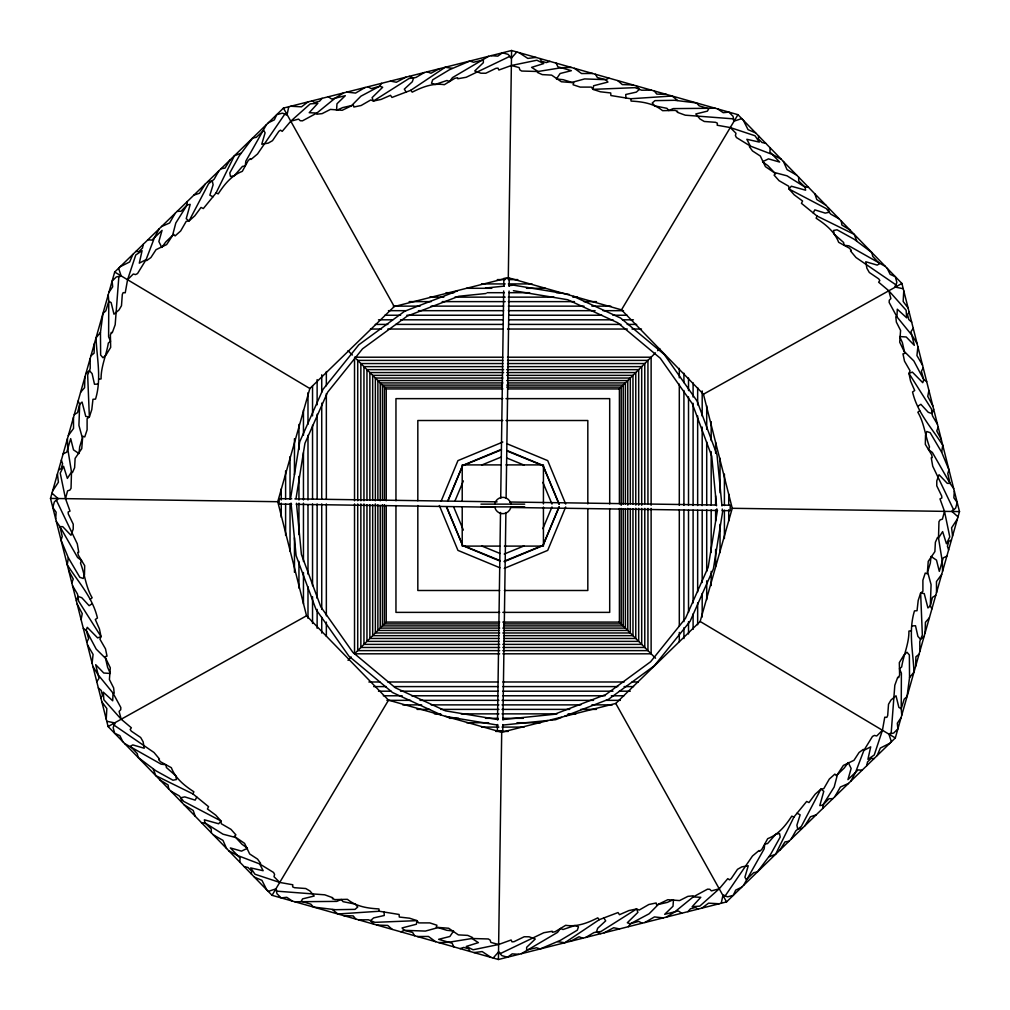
<?xml version="1.0" encoding="UTF-8"?>
<svg xmlns="http://www.w3.org/2000/svg" width="1010" height="1010" viewBox="0 0 1010 1010"><rect width="100%" height="100%" fill="white"/><g stroke="black" fill="none" stroke-linecap="round" stroke-linejoin="round"><path stroke-width="1.5" d="M67.417 438.731L67.708 448.516L71.495 471.973L72.455 472.554L74.614 467.731L75.119 458.376L81.76 448.642L82.706 436.282L84.764 436.913L87.1 429.831L87.1 418.695L89.36 416.966L91.796 409.58L92.958 399.291L95.533 399.101C101.707 378.914 96.897 358.373 96.013 337.908L100.457 332.366L102.944 313.466L105.823 310.853L108.764 301.245L108.234 294.806M942.582 571.269L942.292 561.484L938.505 538.027L937.545 537.446L935.386 542.269L934.881 551.624L928.24 561.358L927.294 573.718L925.236 573.087L922.9 580.169L922.9 591.304L920.64 593.034L918.204 600.42L917.042 610.709L914.467 610.899C908.293 631.086 913.103 651.627 913.987 672.092L909.543 677.634L907.056 696.534L904.177 699.147L901.236 708.755L901.766 715.194M497.463 724.524L497.362 730.798L502.765 730.886L502.854 724.599M497.526 719.802L500.505 512.449M500.708 498.321L503.687 290.956M503.75 286.247L503.864 278.394L509.255 278.47L509.141 286.322M498.422 959.5L272.043 895.314L108.095 726.543L50.5 498.422L114.686 272.043L283.457 108.095L511.578 50.5L737.957 114.686L901.905 283.457L959.5 511.578L895.314 737.957L726.543 901.905L498.422 959.5L501.705 732.25L388.522 700.157L306.548 615.772L277.75 501.705L309.843 388.522L394.228 306.548L508.295 277.75L621.478 309.843L703.452 394.228L732.25 508.295L700.157 621.478L615.772 703.452L501.705 732.25M508.295 277.75L511.578 50.5M502.917 719.89L505.896 512.537M506.098 498.397L509.078 291.044M94.385 343.615L94.081 353.235L90.951 355.747M915.615 666.385L915.918 656.765L919.049 654.253M187.241 201.558L187.115 204.967L175.816 222.983L172.47 235.734L166.637 244.571L156.032 249.685L150.919 257.525L146.627 260.63L146.084 259.646L154.543 237.438L159.176 228.828M822.759 808.442L822.885 805.033L834.184 787.017L837.53 774.266L843.363 765.428L853.968 760.315L859.081 752.475L863.373 749.369L863.916 750.354L855.457 772.562L850.824 781.172M106.77 721.266L114.648 722.895L114.547 725.496L154 752.488L159.454 759.002L158.684 759.672L160.565 761.792L171.334 767.688C175.513 778.546 184.451 785.628 193.844 791.764L192.998 793.961L208.552 806.662L207.441 808.985L215.761 815.146L220.938 820.941L221.304 823.756L230.949 829.324L235.911 834.891L234.333 836.368L244.571 843.363L249.685 853.968L257.525 859.081L260.63 863.373L259.646 863.916L237.438 855.457L228.828 850.824M903.23 288.734L895.352 287.105L895.453 284.504L856 257.512L850.546 250.998L851.316 250.328L849.435 248.207L838.666 242.312C834.487 231.454 825.549 224.371 816.156 218.236L817.002 216.039L801.448 203.338L802.559 201.015L794.239 194.854L789.062 189.059L788.696 186.244L779.051 180.676L774.089 175.109L775.667 173.632L765.428 166.637L760.315 156.032L752.475 150.919L749.369 146.627L750.354 146.084L772.562 154.543L781.172 159.176M100.457 332.366L100.634 355.04L102.982 357.742L105.886 355.255L110.671 347.377L110.393 335.105L111.289 332.416L112.261 332.757L115.178 324.765L118.814 277.106L121.124 275.894L118.599 268.256M909.543 677.634L909.366 654.96L907.018 652.258L904.114 654.745L899.329 662.623L899.607 674.895L898.711 677.584L897.739 677.243L894.822 685.234L891.186 732.894L888.876 734.106L891.401 741.744M106.239 719.158L106.833 708.528L101.896 701.975M903.761 290.842L903.167 301.472L908.104 308.025M55.676 518.9L56.131 512.196L52.798 507.525L54.351 501.907L57.999 498.523L51.99 493.17M954.324 491.1L953.869 497.804L957.202 502.475L955.649 508.093L952.001 511.477L958.01 516.83M168.72 788.949L168.114 784.985L159.934 779.909M841.279 221.051L841.885 225.015L850.067 230.091M251.402 874.067L251.641 871.163L248.043 867.502L244.268 866.719M758.598 135.933L758.358 138.837L761.957 142.498L765.731 143.281M92.112 663.254L93.072 654.429L87.479 644.86M917.888 346.746L916.928 355.57L922.521 365.14M494.799 504.141L494.9 503.384A8.206 8.206 0 0 1 510.744 503.384L510.845 504.141M510.845 506.868L510.744 507.626A8.206 8.206 0 0 1 494.9 507.626L494.799 506.868M211.355 832.833L211.254 828.945L204.967 822.885L204.373 819.792L218.678 823.781L220.938 820.941L183.694 801.397L179.262 795.88L170.829 791.12M798.645 177.167L798.746 181.055L805.033 187.115L805.626 190.208L791.322 186.219L789.062 189.059L826.306 208.603L830.738 214.12L839.171 218.88M56.295 521.349L59.969 526.664L62.229 536.449L61.042 540.161L68.326 557.76L67.253 564.779C78.262 582.063 92.693 597.453 97.44 618.019L95.306 619.483L99.447 628.965L101.025 636.578L99.939 639.204L105.495 648.849L107.022 656.147L104.914 656.639L110.292 667.812L109.408 679.553L113.638 687.911L114.18 693.176L113.057 693.15L98.058 674.731L92.92 666.398M953.705 488.651L950.031 483.335L947.771 473.551L948.958 469.839L941.673 452.24L942.747 445.221C931.738 427.937 917.307 412.547 912.56 391.981L914.694 390.516L910.553 381.035L908.975 373.422L910.061 370.796L904.505 361.151L902.978 353.853L905.086 353.361L899.708 342.188L900.592 330.447L896.362 322.089L895.819 316.824L896.943 316.85L911.942 335.269L917.08 343.602M290.577 498.46L299.755 441.724L323.023 389.317L358.802 344.801L404.644 311.244L457.442 290.893M296.006 498.637L304.944 443.314L327.631 392.221L362.514 348.841L407.207 316.117L458.679 296.284L486.037 293.493M147.889 239.787L151.929 240.09L162.055 230.368L158.873 241.529L161.777 247.463L165.741 241.996L173.632 234.333L175.109 235.911L180.676 230.949L186.244 221.304L189.059 220.938L194.854 215.761L201.015 207.441L203.338 208.552L216.039 192.998L218.236 193.844C224.371 184.451 231.454 175.513 242.312 171.334L248.207 160.565L250.328 158.684L250.998 159.454L257.512 154L284.504 114.547L287.105 114.648L288.734 106.77M862.111 770.213L858.071 769.91L847.945 779.632L851.127 768.471L848.223 762.537L844.259 768.004L836.368 775.667L834.891 774.089L829.324 779.051L823.756 788.696L820.941 789.062L815.146 794.239L808.985 802.559L806.662 801.448L793.961 817.002L791.764 816.156C785.628 825.549 778.546 834.487 767.688 838.666L761.792 849.435L759.672 851.316L759.002 850.546L752.488 856L725.496 895.453L722.895 895.352L721.266 903.23M127.563 279.732L133.282 274.013L135.555 274.581L137.524 273.571L146.084 259.646L139.292 263.143L142.082 250.707L135.757 254.987L127.563 279.732L125.24 292.799L123.169 292.635L122.311 294.44L121.478 305.74L119.003 309.982L113.978 314.198L111.138 302.609L108.764 301.245L108.613 336.797L110.532 341.241L108.335 343.034C106.391 355.267 100.937 366.327 101.076 378.914L98.753 379.28M882.437 730.268L876.718 735.987L874.445 735.419L872.476 736.429L863.916 750.354L870.708 746.857L867.918 759.293L874.243 755.013L882.437 730.268L884.76 717.201L886.831 717.365L887.689 715.56L888.522 704.26L890.997 700.018L896.021 695.802L898.862 707.391L901.236 708.755L901.387 673.203L899.468 668.759L901.665 666.966C903.609 654.732 909.063 643.673 908.924 631.086L911.247 630.72M81.09 619.572L82.252 613.663L77.189 604.106M928.91 390.428L927.748 396.337L932.811 405.894M143.281 244.268L142.498 248.043L138.837 251.641L135.933 251.402M866.719 765.731L867.502 761.957L871.163 758.358L874.067 758.598M65.499 498.637L67.594 490.822L69.841 490.178L71.041 488.322L71.495 471.973L67.367 478.399L63.554 466.241L60.221 473.109L65.499 498.637L70.018 511.11L68.15 512.007L68.301 513.989L73.238 524.19L73.212 529.101L70.965 535.275L62.708 526.652L59.969 526.664L77.618 557.533L81.507 560.424L80.497 563.062C84.928 574.627 85.736 586.936 92.15 597.769L90.319 599.246M944.501 511.363L942.406 519.178L940.158 519.822L938.959 521.678L938.505 538.027L942.633 531.601L946.446 543.759L949.779 536.891L944.501 511.363L939.982 498.889L941.85 497.993L941.699 496.011L936.762 485.81L936.788 480.899L939.035 474.725L947.292 483.348L950.031 483.335L932.381 452.467L928.493 449.576L929.503 446.938C925.072 435.373 924.264 423.064 917.85 412.231L919.681 410.754M114.648 722.895L113.17 727.654L114.648 733.285L119.862 735.659L122.816 741.706M895.352 287.105L896.829 282.345L895.352 276.715L890.138 274.341L887.184 268.294M516.83 51.99L511.477 57.999L509.28 56.611L466.178 77.278L457.795 78.755L457.606 77.745L454.828 78.313L444.337 84.688C432.848 82.883 422.243 87.075 412.231 92.15L410.754 90.319L391.981 97.44L390.516 95.306L381.035 99.447L373.422 101.025L370.796 99.939L361.151 105.495L353.853 107.022L353.361 104.914L342.188 110.292L330.447 109.408L322.089 113.638L316.824 114.18L316.85 113.057L335.269 98.058L343.602 92.92M493.17 958.01L498.523 952.001L500.72 953.389L543.822 932.722L552.205 931.245L552.394 932.255L555.172 931.687L565.663 925.311C577.152 927.117 587.757 922.925 597.769 917.85L599.246 919.681L618.019 912.56L619.483 914.694L628.965 910.553L636.578 908.975L639.204 910.061L648.849 904.505L656.147 902.978L656.639 905.086L667.812 899.708L679.553 900.592L687.911 896.362L693.176 895.819L693.15 896.943L674.731 911.942L666.398 917.08M76.356 600.824L77.972 596.443L77.454 594.031L72.543 585.699M933.644 409.176L932.028 413.557L932.546 415.969L937.457 424.301M441.143 501.162L457.934 460.623L502.828 442.026M447.884 501.212L462.719 465.408M558.947 506.944L542.926 545.615L504.255 561.636M565.701 506.957L547.71 550.387L504.268 568.39M447.619 501.25L462.529 465.749M454.879 501.162L463.375 480.911M542.875 528.659L551.99 506.957M543.115 545.261L559.212 506.932M132.865 254.394L129.659 261.943L120.152 266.741M877.135 755.606L880.341 748.056L889.848 743.259M266.488 124.584L245.821 161.145L245.253 165.956L242.463 166.398L234.232 175.753L230.469 176.472L229.788 172.95L239.307 155.755L252.576 138.105L256.376 137.272L263.724 130.416L265.1 132.79L261.754 144.253L268.231 143.117L272.498 140.668L278.861 131.3L280.502 130.176L282.219 131.351L290.766 121.2L310.234 103.866L317.847 103.31L309.212 112.703L316.85 113.057L302.47 120.834L300.26 120.733L298.581 119.104L290.766 121.2M743.511 885.417L764.179 848.855L764.747 844.044L767.537 843.603L775.768 834.247L779.531 833.528L780.212 837.05L770.693 854.245L757.424 871.895L753.624 872.728L746.276 879.584L744.9 877.21L748.246 865.747L741.769 866.883L737.502 869.332L731.139 878.7L729.498 879.824L727.781 878.649L719.234 888.8L699.766 906.134L692.153 906.69L700.788 897.297L693.15 896.943L707.53 889.166L709.74 889.267L711.419 890.896L719.234 888.8M205.257 184.06L199.525 193.226L193.832 195.17M96.771 681.662L99.043 678.316L95.685 664.681L103.765 673.014L110.355 673.468L107.603 667.307L105.545 658.356L96.177 649.077L86.216 630.29L83.338 628.46M196.773 797.042L195.182 800.135L184.78 796.89L180.904 797.711L181.699 802.306M813.227 212.959L814.817 209.865L825.22 213.11L829.096 212.289L828.301 207.694M913.229 328.338L910.957 331.684L914.315 345.319L906.235 336.987L899.645 336.532L902.397 342.693L904.455 351.644L913.823 360.923L923.784 379.709L926.662 381.54M804.743 825.94L810.475 816.774L816.168 814.83M218.88 170.829L214.12 179.262L208.603 183.694L189.059 220.938L186.219 218.678L190.208 204.373L187.115 204.967L181.055 211.254L177.167 211.355M791.12 839.171L795.88 830.738L801.397 826.306L820.941 789.062L823.781 791.322L819.792 805.626L822.885 805.033L828.945 798.746L832.833 798.645M175.109 213.35L169.617 222.97L161.512 226.556M834.891 796.65L840.383 787.03L848.488 783.444M216.039 192.998L234.358 155.792L240.973 153.217M793.961 817.002L775.642 854.207L769.027 856.783M272.043 895.314L388.522 700.157M621.478 309.843L737.957 114.686M230.091 159.934L225.015 168.114L221.051 168.72M779.909 850.067L784.985 841.885L788.949 841.279M381.54 83.338L379.709 86.216L360.923 96.177L351.644 105.545L342.693 107.603L336.532 110.355L336.987 103.765L345.319 95.685L331.684 99.043L328.338 96.771M628.46 926.662L630.29 923.784L649.077 913.823L658.356 904.455L667.307 902.397L673.468 899.645L673.014 906.235L664.681 914.315L678.316 910.957L681.662 913.229M57.999 498.523L56.611 500.72L77.278 543.822L78.755 552.205L77.745 552.394L78.313 555.172L84.688 565.663L84.474 574.879L83.211 578.49L79.828 577.316L68.326 557.76M952.001 511.477L953.389 509.28L932.722 466.178L931.245 457.795L932.255 457.606L931.687 454.828L925.311 444.337L925.526 435.121L926.789 431.51L930.172 432.684L941.673 452.24M52.583 491.087L58.416 482.174L57.418 474.031M957.417 518.913L951.584 527.826L952.581 535.969M108.916 292.37L112.678 286.789L112.123 281.096L116.264 276.993L121.124 275.894M901.084 717.63L897.322 723.211L897.877 728.904L893.736 733.008L888.876 734.106M71.798 582.77L73.25 579.033L68.705 570.549M938.202 427.23L936.75 430.967L941.295 439.451M100.848 697.822L102.502 695.436L101.215 690.461L98.336 687.898M909.151 312.178L907.498 314.565L908.785 319.539L911.664 322.102M68.314 435.613L73.541 428.442L73.478 417.357M941.686 574.387L936.459 581.558L936.522 592.643M86.772 642.095L88.64 638.673L86.216 630.29L87.251 627.311L97.642 637.903L101.025 636.578L78.54 601.038L77.972 596.443L81.734 597.68L89.132 605.684L92.049 603.803M923.228 367.905L921.36 371.327L923.784 379.709L922.749 382.689L912.358 372.097L908.975 373.422L931.46 408.962L932.028 413.557L928.266 412.32L920.867 404.316L917.951 406.197M80.598 392.259L84.562 387.726L84.941 376.932M929.402 617.741L925.438 622.274L925.059 633.068M322.102 98.336L319.539 101.215L314.565 102.502L312.178 100.848M687.898 911.664L690.461 908.785L695.436 907.498L697.822 909.151M348.021 660.313L351.278 657.056M499.672 653.811L354.523 653.811L386.237 622.097L386.237 505.505M619.408 503.801L619.408 388.926L655.452 352.869M657.624 350.71L659.795 348.538M741.744 118.599L734.106 121.124L732.894 118.814L685.234 115.178L677.243 112.261L677.584 111.289L674.895 110.393L662.623 110.671C653.571 103.361 642.284 101.694 631.086 101.076L630.72 98.753L610.899 95.533L610.709 92.958L600.42 91.796L593.034 89.36L591.304 87.1L580.169 87.1L573.087 84.764L573.718 82.706L561.358 81.76L551.624 75.119L542.269 74.614L537.446 72.455L538.027 71.495L561.484 67.708L571.269 67.417M268.256 891.401L275.894 888.876L277.106 891.186L324.765 894.822L332.757 897.739L332.416 898.711L335.105 899.607L347.377 899.329C356.429 906.639 367.716 908.306 378.914 908.924L379.28 911.247L399.101 914.467L399.291 917.042L409.58 918.204L416.966 920.64L418.695 922.9L429.831 922.9L436.913 925.236L436.282 927.294L448.642 928.24L458.376 934.881L467.731 935.386L472.554 937.545L471.973 938.505L448.516 942.292L438.731 942.582M85.875 373.662L89.461 370.683L90.218 368.334L90.13 358.651M924.125 636.338L920.539 639.317L919.782 641.666L919.87 651.349M308.025 101.896L301.472 106.833L290.842 106.239M701.975 908.104L708.528 903.167L719.158 903.761M488.651 56.295L452.467 77.618L449.576 81.507L446.938 80.497L435.121 84.474L431.51 83.211L432.684 79.828L449.526 69.703L469.839 61.042L473.551 62.229L483.335 59.969L483.348 62.708L474.725 70.965L480.899 73.212L485.81 73.238L496.011 68.301L497.993 68.15L498.889 70.018L511.363 65.499L536.891 60.221L543.759 63.554L531.601 67.367L538.027 71.495L521.678 71.041L519.822 69.841L519.178 67.594L511.363 65.499M521.349 953.705L557.533 932.381L560.424 928.493L563.062 929.503L574.879 925.526L578.49 926.789L577.316 930.172L560.474 940.297L540.161 948.958L536.449 947.771L526.664 950.031L526.652 947.292L535.275 939.035L529.101 936.788L524.19 936.762L513.989 941.699L512.007 941.85L511.11 939.982L498.637 944.501L473.109 949.779L466.241 946.446L478.399 942.633L471.973 938.505L488.322 938.959L490.178 940.158L490.822 942.406L498.637 944.501M405.894 77.189L396.337 82.252L390.428 81.09M63.125 453.881L66.774 452.114L70.687 438.63L73.503 449.879L78.995 453.578L79.689 446.862L82.391 438.075L78.919 425.361L79.689 404.114L78.098 401.084M946.875 556.119L943.226 557.886L939.313 571.37L936.497 560.121L931.005 556.422L930.311 563.138L927.609 571.925L931.081 584.638L930.311 605.886L931.902 608.916M604.106 932.811L613.663 927.748L619.572 928.91M424.301 72.543L415.969 77.454L408.962 78.54L373.422 101.025L372.097 97.642L382.689 87.251L379.709 86.216L371.327 88.64L367.905 86.772M585.699 937.457L594.031 932.546L601.038 931.46L636.578 908.975L637.903 912.358L627.311 922.749L630.29 923.784L638.673 921.36L642.095 923.228M365.14 87.479L355.57 93.072L346.746 92.112M644.86 922.521L654.429 916.928L663.254 917.888M410.754 90.319L445.221 67.253L452.24 68.326M599.246 919.681L564.779 942.747L557.76 941.673M108.095 726.543L306.548 615.772M703.452 394.228L901.905 283.457M439.451 68.705L430.967 73.25L427.23 71.798M570.549 941.295L579.033 936.75L582.77 938.202M608.916 78.098L605.886 79.689L584.638 78.919L571.925 82.391L563.138 79.689L556.422 78.995L560.121 73.503L571.37 70.687L557.886 66.774L556.119 63.125M401.084 931.902L404.114 930.311L425.361 931.081L438.075 927.609L446.862 930.311L453.578 931.005L449.879 936.497L438.63 939.313L452.114 943.226L453.881 946.875M268.294 122.816L274.341 119.862L276.715 114.648L282.345 113.17L287.105 114.648M741.706 887.184L735.659 890.138L733.285 895.352L727.654 896.829L722.895 895.352M58.58 469.915L61.206 468.665L62.582 463.729L61.37 460.068M951.42 540.085L948.794 541.335L947.418 546.271L948.63 549.932M464.145 464.815L501.389 449.387M74.26 414.605L77.581 412.585L79.689 404.114L82.062 402.056L85.762 416.423L89.36 416.966L87.655 374.937L89.461 370.683L92.099 373.624L94.498 384.255L97.97 384.09M463.969 465.155L501.389 449.867M481.707 465.029L501.415 456.974M504.23 554.035L523.938 545.981M504.268 561.143L541.676 545.855M935.74 595.395L932.419 597.415L930.311 605.886L927.938 607.944L924.238 593.577L920.64 593.034L922.345 635.063L920.539 639.317L917.901 636.376L915.502 625.745L912.03 625.91M561.56 717.416L555.702 719.675L551.018 720.155M564.502 716.292L608.487 699.337L654.341 665.767L690.12 621.264L713.388 568.857L722.567 512.108L722.264 509.027M549.932 61.37L546.271 62.582L541.335 61.206L540.085 58.58M460.068 948.63L463.729 947.418L468.665 948.794L469.915 951.42M207.694 181.699L212.289 180.904L213.11 184.78L209.865 195.182L212.959 196.773M802.306 828.301L797.711 829.096L796.89 825.22L800.135 814.817L797.042 813.227M535.969 57.418L527.826 58.416L518.913 52.583M474.031 952.581L482.174 951.584L491.087 957.417M485.507 288.027L504.23 286.12M508.901 285.641L513.585 285.161L569.249 294.428M502.854 719.562L554.465 714.285L605.937 694.463L650.629 661.739L685.5 618.347L708.187 567.254L717.138 511.944L716.835 508.838M502.677 725.092L547.9 720.471M715.194 108.234L673.203 108.613L668.759 110.532L666.966 108.335L654.745 105.886L652.258 102.982L654.96 100.634L674.604 100.293L696.534 102.944L699.147 105.823L708.755 108.764L707.391 111.138L695.802 113.978L700.018 119.003L704.26 121.478L715.56 122.311L717.365 123.169L717.201 125.24L730.268 127.563L755.013 135.757L759.293 142.082L746.857 139.292L750.354 146.084L736.429 137.524L735.419 135.555L735.987 133.282L730.268 127.563M294.806 901.766L336.797 901.387L341.241 899.468L343.034 901.665L355.255 904.114L357.742 907.018L355.04 909.366L335.396 909.707L313.466 907.056L310.853 904.177L301.245 901.236L302.609 898.862L314.198 896.021L309.982 890.997L305.74 888.522L294.44 887.689L292.635 886.831L292.799 884.76L279.732 882.437L254.987 874.243L250.707 867.918L263.143 870.708L259.646 863.916L273.571 872.476L274.581 874.445L274.013 876.718L279.732 882.437M633.068 84.941L622.274 84.562L617.741 80.598M376.932 925.059L387.726 925.438L392.259 929.402M651.349 90.13L641.666 90.218L635.063 87.655L593.034 89.36L593.577 85.762L607.944 82.062L605.886 79.689L597.415 77.581L595.395 74.26M358.651 919.87L368.334 919.782L374.937 922.345L416.966 920.64L416.423 924.238L402.056 927.938L404.114 930.311L412.585 932.419L414.605 935.74M592.643 73.478L581.558 73.541L574.387 68.314M417.357 936.522L428.442 936.459L435.613 941.686M497.311 279.606L505.189 279.606M508.333 279.606L517.776 279.606M481.53 283.924L505.189 283.924M508.346 283.924L532.005 283.924M466.62 288.292L491.807 288.292M526.437 288.292L545.324 288.292M446.079 292.698L453.957 292.698M487.06 292.698L504.394 292.698M509.128 292.698L529.619 292.698M556.422 292.698L559.565 292.698M429.704 297.142L443.857 297.142M454.866 297.142L505.177 297.142M508.333 297.142L553.934 297.142M572.796 297.142L577.518 297.142M409.151 301.624L431.194 301.624M442.216 301.624L505.189 301.624M508.333 301.624L574.463 301.624M583.906 301.624L596.493 301.624M393.281 306.131L420.084 306.131M431.118 306.131L503.611 306.131M508.333 306.131L583.995 306.131M591.873 306.131L610.785 306.131M388.446 310.676L405.805 310.676M418.418 310.676L503.611 310.676M508.346 310.676L595.117 310.676M602.995 310.676L623.511 310.676M384.886 315.234L400.604 315.234M406.904 315.234L502.828 315.234M509.116 315.234L601.897 315.234M612.893 315.234L627.046 315.234M378.498 319.816L392.663 319.816M400.541 319.816L502.828 319.816M509.116 319.816L612.982 319.816M622.425 319.816L633.434 319.816M375.265 324.412L387.865 324.412M395.743 324.412L502.828 324.412M509.116 324.412L620.923 324.412M627.223 324.412L636.679 324.412M370.468 329.033L381.49 329.033M387.802 329.033L502.828 329.033M507.55 329.033L627.298 329.033M632.033 329.033L641.489 329.033M502.828 357.212L354.523 357.212L386.237 388.926L502.828 388.926M507.55 357.212L651.122 357.212L651.122 505.265M502.828 360.393L357.717 360.393L357.717 500.771M507.55 360.393L647.94 360.393L647.94 503.712M502.828 363.549L360.86 363.549L360.86 500.771M507.55 363.549L644.784 363.549L644.784 503.712M502.828 366.63L363.953 366.63L363.953 500.771M507.563 366.63L641.703 366.63L641.703 505.252M503.611 369.647L366.958 369.647L366.958 500.013M506.755 369.647L638.686 369.647L638.686 505.202M503.611 372.564L369.875 372.564L369.875 500M506.755 372.564L635.77 372.564L635.77 505.088M502.033 375.366L372.677 375.366L372.677 499.988M506.767 375.366L632.967 375.366L632.967 504.066M502.828 378.03L375.354 378.03L375.354 500.783M507.55 378.03L630.303 378.03L630.303 503.851M502.033 380.555L377.879 380.555L377.879 500M506.755 380.555L627.765 380.555L627.765 505.139M502.828 382.929L380.24 382.929L380.24 500.796M507.538 382.929L625.405 382.929L625.405 503.94M502.033 385.113L382.437 385.113L382.437 500M506.755 385.113L623.221 385.113L623.221 504.23M502.033 387.12L384.431 387.12L384.431 500.013M506.742 387.12L621.213 387.12L621.213 505.265M507.55 388.926L619.408 388.926M502.828 398.634L395.958 398.634L395.958 500.796M505.972 398.634L609.699 398.634L609.699 503.94M502.828 420.513L417.824 420.513L417.824 500.783M505.972 420.513L587.82 420.513L587.82 503.927M501.263 464.903L462.214 464.903L462.214 500.821M505.947 464.903L543.43 464.903L543.43 503.94M480.949 504.141L524.695 504.141M480.949 506.868L524.695 506.868M499.697 546.107L462.214 546.107L462.214 507.07M504.381 546.107L543.43 546.107L543.43 507.07M499.672 590.496L417.824 590.496L417.824 505.505M504.394 590.496L587.82 590.496L587.82 508.661M499.685 612.376L395.958 612.376L395.958 505.505M502.828 612.376L609.699 612.376L609.699 508.649M386.237 622.097L499.672 622.097M502.828 622.097L619.408 622.097L655.528 658.204M498.902 623.902L384.431 623.902L384.431 504.722M503.611 623.902L621.213 623.902L621.213 508.409M498.889 625.897L382.437 625.897L382.437 504.722M503.611 625.897L623.221 625.897L623.221 508.939M499.685 628.094L380.24 628.094L380.24 505.505M502.828 628.094L625.405 628.094L625.405 508.649M498.889 630.455L377.879 630.455L377.879 504.722M503.611 630.455L627.765 630.455L627.765 508.295M499.672 632.98L375.354 632.98L375.354 503.94M502.828 632.98L630.303 632.98L630.303 508.573M498.877 635.656L372.677 635.656L372.677 504.722M503.611 635.656L632.967 635.656L632.967 508.775M498.889 638.459L369.875 638.459L369.875 504.722M503.611 638.459L635.77 638.459L635.77 508.245M498.902 641.375L366.958 641.375L366.958 504.722M503.611 641.375L638.686 641.375L638.686 508.346M499.672 644.38L363.953 644.38L363.953 503.927M502.828 644.38L641.703 644.38L641.703 508.409M499.672 647.473L360.86 647.473L360.86 503.927M502.828 647.473L644.784 647.473L644.784 508.434M499.672 650.617L357.717 650.617L357.717 503.927M502.828 650.617L647.94 650.617L647.94 508.434M502.828 653.811L651.122 653.811L651.122 508.421M368.89 681.99L379.911 681.99M387.802 681.99L498.094 681.99M502.828 681.99L624.155 681.99M632.033 681.99L638.333 681.99M373.7 686.598L386.3 686.598M394.165 686.598L498.094 686.598M502.828 686.598L617.779 686.598M624.079 686.598L633.523 686.598M378.498 691.193L391.097 691.193M400.541 691.193L498.107 691.193M502.828 691.193L612.982 691.193M619.269 691.193L630.29 691.193M383.308 695.776L402.182 695.776M411.613 695.776L498.107 695.776M502.828 695.776L605.04 695.776M611.328 695.776L623.902 695.776M386.868 700.347L410.527 700.347M419.996 700.347L498.877 700.347M502.033 700.347L593.539 700.347M606.151 700.347L620.355 700.347M402.738 704.879L421.662 704.879M431.118 704.879L498.877 704.879M502.033 704.879L580.838 704.879M591.873 704.879L612.363 704.879M417.016 709.386L429.616 709.386M440.638 709.386L498.889 709.386M502.033 709.386L569.728 709.386M580.75 709.386L596.493 709.386M434.414 713.868L440.713 713.868M461.153 713.868L498.889 713.868M502.033 713.868L557.078 713.868M568.087 713.868L575.94 713.868M449.223 718.312L458.691 718.312M485.482 718.312L498.094 718.312M502.828 718.312L523.319 718.312M466.62 722.718L488.663 722.718M516.994 722.718L540.602 722.718M481.53 727.086L498.877 727.086M502.033 727.086L524.114 727.086M495.733 731.417L508.333 731.417M630.72 98.753L672.092 96.013L677.634 100.457M379.28 911.247L337.908 913.987L332.366 909.543M291.738 498.826L279.189 498.637L279.113 504.078L291.663 504.268M294.87 498.864L497.084 501.831M509.659 502.008L716.052 505.025M722.365 505.114L730.243 505.227L730.154 510.681L722.276 510.555M50.5 498.422L277.75 501.705M732.25 508.295L959.5 511.578M296.359 504.331L495.43 507.247M511.148 507.474L717.554 510.492M666.385 94.385L656.765 94.081L654.253 90.951M343.615 915.615L353.235 915.918L355.747 919.049M808.442 187.241L805.033 187.115L787.017 175.816L774.266 172.47L768.004 165.741L762.537 161.777L768.471 158.873L779.632 162.055L769.91 151.929L770.213 147.889M201.558 822.759L204.967 822.885L222.983 834.184L235.734 837.53L241.996 844.259L247.463 848.223L241.529 851.127L230.368 847.945L240.09 858.071L239.787 862.111M491.1 55.676L497.804 56.131L502.475 52.798L508.093 54.351L511.477 57.999M518.9 954.324L512.196 953.869L507.525 957.202L501.907 955.649L498.523 952.001M513.408 290.691L567.67 299.73L617.779 322.771L660.3 358.247L692.342 403.76L711.734 456.179L716.532 505.745M498.183 719.625L445.46 710.851L395.365 687.797L352.844 652.321L320.801 606.821L301.409 554.402L296.46 503.283M445.435 716.406L498.006 725.155M409.176 76.356L413.557 77.972L412.32 81.734L404.316 89.132L406.197 92.049M600.824 933.644L596.443 932.028L597.68 928.266L605.684 920.867L603.803 917.951M507.146 451.041L541.676 465.155M507.045 458.123L523.938 465.029M481.707 545.981L500.013 553.467M463.969 545.855L499.95 560.563M507.172 443.832L547.71 460.623L565.701 504.053M507.121 450.574L541.499 464.815M499.963 561.042L462.719 545.615L446.698 506.944M499.925 567.784L457.934 550.387L439.35 505.505M755.606 132.865L748.056 129.659L743.259 120.152M254.394 877.135L261.943 880.341L266.741 889.848M573.528 296.397L620.645 318.062L664.264 354.459L697.127 401.134L717.024 454.904L721.961 505.934M441.042 714.827L392.499 692.506L348.879 656.109L316.004 609.434L296.119 555.664L291.019 503.094M885.417 266.488L848.855 245.821L844.044 245.253L843.603 242.463L834.247 234.232L833.528 230.469L837.05 229.788L854.245 239.307L871.895 252.576L872.728 256.376L879.584 263.724L877.21 265.1L865.747 261.754L866.883 268.231L869.332 272.498L878.7 278.861L879.824 280.502L878.649 282.219L888.8 290.766L906.134 310.234L906.69 317.847L897.297 309.212L896.943 316.85L889.166 302.47L889.267 300.26L890.896 298.581L888.8 290.766M124.584 743.511L161.145 764.179L165.956 764.747L166.398 767.537L175.753 775.768L176.472 779.531L172.95 780.212L155.755 770.693L138.105 757.424L137.272 753.624L130.416 746.276L132.79 744.9L144.253 748.246L143.117 741.769L140.668 737.502L131.3 731.139L130.176 729.498L131.351 727.781L121.2 719.234L103.866 699.766L103.31 692.153L112.703 700.788L113.057 693.15L120.834 707.53L120.733 709.74L119.104 711.419L121.2 719.234M825.94 205.257L816.774 199.525L814.83 193.832M184.06 804.743L193.226 810.475L195.17 816.168M796.65 175.109L787.03 169.617L783.444 161.512M213.35 834.891L222.97 840.383L226.556 848.488M817.002 216.039L854.207 234.358L856.783 240.973M192.998 793.961L155.792 775.642L153.217 769.027M114.686 272.043L309.843 388.522M700.157 621.478L895.314 737.957M717.63 108.916L723.211 112.678L728.904 112.123L733.008 116.264L734.106 121.124M292.37 901.084L286.789 897.322L281.096 897.877L276.993 893.736L275.894 888.876M348.021 350.71L352.351 355.04M636.338 85.875L639.317 89.461L636.376 92.099L625.745 94.498L625.91 97.97M373.662 924.125L370.683 920.539L373.624 917.901L384.255 915.502L384.09 912.03M283.457 108.095L394.228 306.548M615.772 703.452L726.543 901.905M543.115 465.749L559.212 504.091M542.875 482.363L551.99 504.066M453.667 506.957L463.375 530.098M446.433 506.932L462.529 545.261M542.926 465.408L558.947 504.078M728.728 494.092L728.728 505.126M728.728 509.861L728.728 520.908M724.41 474.081L724.41 505.518M724.41 510.227L724.41 538.519M720.042 458.199L720.042 492.817M720.042 524.278L720.042 552.596M715.623 442.304L715.623 453.326M715.623 495.847L715.623 505.29M715.623 510.025L715.623 521.046M715.623 549.389L715.623 566.711M711.179 421.662L711.179 440.575M711.179 451.609L711.179 505.202M711.179 509.924L711.179 552.483M711.179 571.395L711.179 585.585M706.71 405.742L706.71 429.401M706.71 442.014L706.71 505.114M706.71 509.848L706.71 571.37M706.71 580.826L706.71 599.763M702.19 390.946L702.19 416.07M702.19 427.066L702.19 505.581M702.19 510.302L702.19 582.543M702.19 593.526L702.19 617.034M697.658 387.676L697.658 404.959M697.658 415.956L697.658 505.53M697.658 510.239L697.658 591.948M697.658 602.945L697.658 624.748M693.1 382.841L693.1 396.993M693.1 403.28L693.1 505.467M693.1 510.189L693.1 602.945M693.1 613.916L693.1 629.356M688.517 378.018L688.517 390.592M688.517 396.892L688.517 505.417M688.517 510.138L688.517 612.376M688.517 621.63L688.517 633.964M683.922 373.195L683.922 382.638M683.922 390.504L683.922 505.379M683.922 510.101L683.922 621.63M683.922 627.791L683.922 638.585M679.301 368.385L679.301 377.828M679.301 384.128L679.301 505.328M679.301 510.063L679.301 626.25M679.301 632.412L679.301 641.653M619.408 508.522L619.408 622.097M386.237 388.926L386.237 500.783M354.523 358.79L354.523 500.771M354.523 503.927L354.523 653.811M326.344 371.566L326.344 385.757M326.344 393.635L326.344 499.205M326.344 503.927L326.344 615.81M326.344 622.109L326.344 636.287M321.736 374.811L321.736 392.132M321.736 403.154L321.736 499.205M321.736 503.927L321.736 609.434M321.736 617.312L321.736 633.055M317.127 379.608L317.127 404.795M317.127 414.239L317.127 499.218M317.127 503.94L317.127 598.349M317.127 609.371L317.127 628.258M312.544 385.997L312.544 415.88M312.544 425.311L312.544 499.218M312.544 503.94L312.544 585.699M312.544 596.708L312.544 623.448M307.987 392.713L307.987 424.263M307.987 435.297L307.987 499.988M307.987 504.722L307.987 574.135M307.987 586.76L307.987 618.309M303.454 410.161L303.454 435.373M303.454 452.707L303.454 499.988M303.454 503.144L303.454 561.459M303.454 572.493L303.454 604.005M298.947 424.427L298.947 449.614M298.947 476.379L298.947 500M298.947 503.144L298.947 534.631M298.947 561.396L298.947 588.161M294.466 438.681L294.466 474.839M294.466 537.749L294.466 572.342M290.022 456.646L290.022 499.205M290.022 503.927L290.022 551.22M285.615 470.875L285.615 499.205M285.615 503.927L285.615 535.414M281.247 488.954L281.247 499.988M281.247 503.144L281.247 517.335"/></g></svg>
